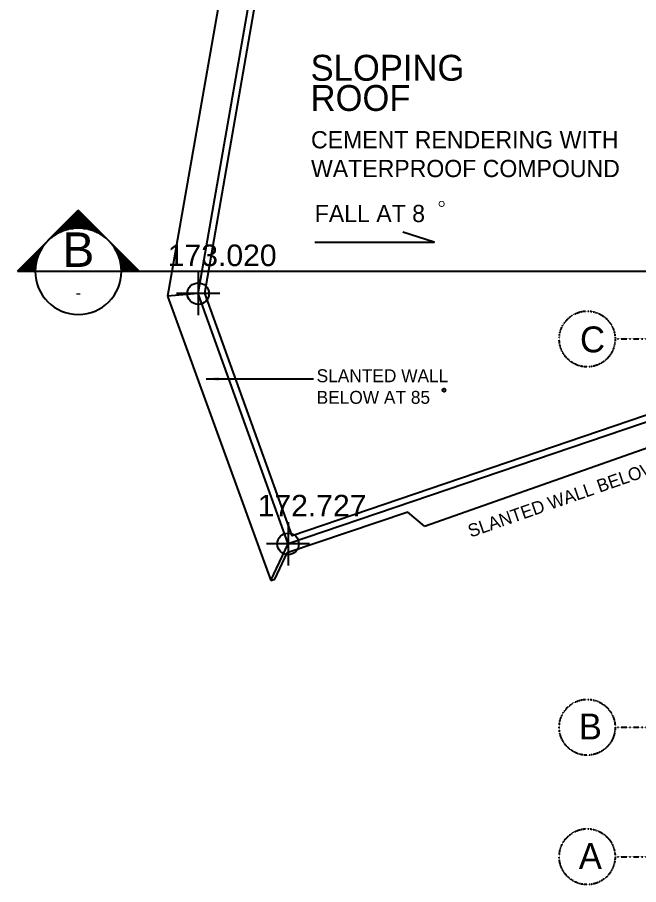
# Model space of a CAD drawing. Header units: millimetres. Extents: x 477 to 62893, y 268 to 55271.
# Drawn here: x 477 to 14886, y 9492 to 29595 of the extents above; entities that cross this region are included whole.
import ezdxf
from ezdxf.enums import TextEntityAlignment as Align

# ---------------------------------------------------------------- set-up
doc = ezdxf.new("R2010")
doc.units = ezdxf.units.MM
doc.linetypes.add('DASHDOT', pattern=[1, 0.5, -0.25, 0, -0.25])
doc.layers.get('0').update_dxf_attribs({"color": 8})
for name, color, linetype in [('DLN020__', 8, 'DASHDOT'), ('DLN032__', 8, 'Continuous'), ('DLN040__', 8, 'Continuous'), ('DLN041__', 8, 'Continuous'), ('DLN052__', 8, 'Continuous'), ('DLN210__', 8, 'Continuous'), ('LEVEL', 8, 'Continuous'), ('MARK', 8, 'Continuous')]:
    doc.layers.add(name, color=color, linetype=linetype)
doc.styles.add('ROMANS', font='swissl.ttf')
doc.styles.add('SWIS721LT450', font='swissl.ttf')
doc.styles.add('SWIS721LT750', font='swissl.ttf')
doc.styles.add('test_IAS_STRUCTURE$0$A_IAS_GRID$0$Standard', font='txt')
doc.dimstyles.new('INTDIM', dxfattribs={"dimscale": 200, "dimtxt": 2.25, "dimasz": 1.5, "dimexe": 1, "dimexo": 0, "dimgap": 1, "dimtad": 1, "dimdec": 0, "dimrnd": 1, "dimzin": 1, "dimdsep": 46, "dimtxsty": 'SWIS721LT450', "dimcen": 1, "dimclrd": 256, "dimclre": 256, "dimclrt": 256, "dimaunit": 1, "dimadec": 3, "dimazin": 0, "dimtfac": 1, "dimtdec": 0, "dimtix": 1, "dimtmove": 2, "dimatfit": 0, "dimfxl": 1, "dimtolj": 1, "dimtzin": 0, "dimarcsym": 0})

# ---------------------------------------------------------------- blocks, each defined once
blk = doc.blocks.new('*X27')
for p, q in [((56903, 54888), (56985, 54888)), ((56915, 54900), (56972, 54900)), ((56928, 54912), (56960, 54912)), ((56940, 54925), (56947, 54925)), ((56753, 54738), (57135, 54738)), ((56765, 54750), (57122, 54750)), ((56778, 54762), (57110, 54762)), ((56790, 54775), (57097, 54775)), ((56803, 54788), (57085, 54788)), ((56815, 54800), (57072, 54800)), ((56828, 54812), (57060, 54812)), ((56840, 54825), (57047, 54825)), ((56853, 54838), (57035, 54838)), ((56865, 54850), (57022, 54850)), ((56878, 54862), (57010, 54862)), ((56890, 54875), (56997, 54875)), ((56603, 54588), (56732, 54588)), ((56615, 54600), (56781, 54600)), ((56628, 54612), (56853, 54612)), ((56640, 54625), (57247, 54625)), ((56653, 54638), (57235, 54638)), ((56665, 54650), (57222, 54650)), ((56678, 54662), (57210, 54662)), ((56690, 54675), (57197, 54675)), ((56703, 54688), (57185, 54688)), ((56715, 54700), (57172, 54700)), ((56728, 54712), (57160, 54712)), ((56740, 54725), (57147, 54725)), ((57034, 54612), (57260, 54612)), ((57107, 54600), (57272, 54600)), ((57155, 54588), (57285, 54588)), ((56453, 54438), (56456, 54438)), ((56465, 54450), (56471, 54450)), ((56478, 54462), (56487, 54462)), ((56490, 54475), (56503, 54475)), ((56503, 54488), (56521, 54488)), ((56515, 54500), (56540, 54500)), ((56528, 54512), (56560, 54512)), ((56540, 54525), (56582, 54525)), ((56553, 54538), (56606, 54538)), ((56565, 54550), (56632, 54550)), ((56578, 54562), (56661, 54562)), ((56590, 54575), (56694, 54575)), ((57194, 54575), (57297, 54575)), ((57227, 54562), (57310, 54562)), ((57256, 54550), (57322, 54550)), ((57282, 54538), (57335, 54538)), ((57305, 54525), (57347, 54525)), ((57327, 54512), (57360, 54512)), ((57348, 54500), (57372, 54500)), ((57366, 54488), (57385, 54488)), ((57384, 54475), (57397, 54475)), ((57401, 54462), (57410, 54462)), ((57417, 54450), (57422, 54450)), ((57432, 54438), (57435, 54438)), ((56303, 54288), (56322, 54288)), ((56315, 54300), (56331, 54300)), ((56328, 54312), (56340, 54312)), ((56340, 54325), (56349, 54325)), ((56353, 54338), (56359, 54338)), ((56365, 54350), (56369, 54350)), ((56378, 54362), (56380, 54362)), ((56390, 54375), (56391, 54375)), ((56403, 54388), (56403, 54388)), ((56428, 54412), (56428, 54412)), ((56440, 54425), (56442, 54425)), ((57446, 54425), (57447, 54425)), ((57460, 54412), (57460, 54412)), ((57485, 54388), (57485, 54388)), ((57496, 54375), (57497, 54375)), ((57508, 54362), (57510, 54362)), ((57518, 54350), (57522, 54350)), ((57529, 54338), (57535, 54338)), ((57538, 54325), (57547, 54325)), ((57548, 54312), (57560, 54312)), ((57557, 54300), (57572, 54300)), ((57565, 54288), (57585, 54288)), ((56153, 54138), (56244, 54138)), ((56165, 54150), (56249, 54150)), ((56178, 54162), (56254, 54162)), ((56190, 54175), (56260, 54175)), ((56203, 54188), (56265, 54188)), ((56215, 54200), (56271, 54200)), ((56228, 54212), (56278, 54212)), ((56240, 54225), (56284, 54225)), ((56253, 54238), (56291, 54238)), ((56265, 54250), (56298, 54250)), ((56278, 54262), (56306, 54262)), ((56290, 54275), (56314, 54275)), ((57574, 54275), (57597, 54275)), ((57582, 54262), (57610, 54262)), ((57589, 54250), (57622, 54250)), ((57596, 54238), (57635, 54238)), ((57603, 54225), (57647, 54225)), ((57610, 54212), (57660, 54212)), ((57616, 54200), (57672, 54200)), ((57622, 54188), (57685, 54188)), ((57628, 54175), (57697, 54175)), ((57634, 54162), (57710, 54162)), ((57639, 54150), (57722, 54150)), ((57644, 54138), (57735, 54138)), ((56003, 53988), (56203, 53988)), ((56015, 54000), (56206, 54000)), ((56028, 54012), (56208, 54012)), ((56040, 54025), (56210, 54025)), ((56053, 54038), (56213, 54038)), ((56065, 54050), (56216, 54050)), ((56078, 54062), (56219, 54062)), ((56090, 54075), (56223, 54075)), ((56103, 54088), (56227, 54088)), ((56115, 54100), (56231, 54100)), ((56128, 54112), (56235, 54112)), ((56140, 54125), (56239, 54125)), ((57648, 54125), (57747, 54125)), ((57653, 54112), (57760, 54112)), ((57657, 54100), (57772, 54100)), ((57661, 54088), (57785, 54088)), ((57665, 54075), (57797, 54075)), ((57668, 54062), (57810, 54062)), ((57671, 54050), (57822, 54050)), ((57674, 54038), (57835, 54038)), ((57677, 54025), (57847, 54025)), ((57680, 54012), (57860, 54012)), ((57682, 54000), (57872, 54000)), ((57684, 53988), (57885, 53988)), ((55890, 53875), (56194, 53875)), ((55903, 53888), (56194, 53888)), ((55915, 53900), (56194, 53900)), ((55928, 53912), (56195, 53912)), ((55940, 53925), (56196, 53925)), ((55953, 53938), (56197, 53938)), ((55965, 53950), (56198, 53950)), ((55978, 53962), (56200, 53962)), ((55990, 53975), (56201, 53975)), ((57686, 53975), (57897, 53975)), ((57688, 53962), (57910, 53962)), ((57689, 53950), (57922, 53950)), ((57691, 53938), (57935, 53938)), ((57692, 53925), (57947, 53925)), ((57692, 53912), (57960, 53912)), ((57693, 53900), (57972, 53900)), ((57694, 53888), (57985, 53888)), ((57694, 53875), (57997, 53875))]:
    blk.add_line(p, q)
blk = doc.blocks.new('SECHL')
at = {"layer": 'MARK'}
for p, q in [((-3.414, 0), (-2, 1.414)), ((-0.586, 0), (-2, 1.414)), ((-3.414, 0), (0, 0))]:
    blk.add_line(p, q, dxfattribs=at)
for start, end in [(0, 180), (180, 0)]:
    blk.add_arc((-2, 0), 1, start, end, dxfattribs=at)
at = {"layer": 'MARK', "xscale": 0.001333333333604969, "yscale": 0.001333333333604969, "zscale": 0.001333333333604969}
blk.add_blockref('*X27', (-77.925, -71.824), dxfattribs=at)
at = {"layer": 'MARK', "style": 'ROMANS'}
for tag, height, p in [('SECHL1', 0.8, (-2, 0.5)), ('SECHL2', 0.267, (-2, -0.5))]:
    blk.add_attdef(tag, text='', height=height, dxfattribs=at).set_placement(p, align=Align.MIDDLE)
blk = doc.blocks.new('ELEX')
at = {"layer": 'DLN032__'}
for p, q in [((0, 0.5), (0, -0.5)), ((0.5, 0), (-0.5, 0))]:
    blk.add_line(p, q, dxfattribs=at)
blk.add_circle((0, 0), 0.25, dxfattribs=at)
at = {"layer": 'DLN032__', "style": 'ROMANS'}
blk.add_attdef('ELEX', (0.257, 0.354), '', height=0.5, dxfattribs=at)

msp = doc.modelspace()

# ---------------------------------------------------------------- linework, layer by layer
at = {"layer": 'DLN020__'}
for p, q in [((14340.2, 22139.6), (58019.4, 22139.6)), ((14340.2, 13139.6), (58019.4, 13139.6)), ((14340.2, 10139.6), (58019.4, 10139.6))]:
    msp.add_line(p, q, dxfattribs=at)
for centre in [(13692.6, 22139.6), (13692.6, 13139.6), (13692.6, 10139.6)]:
    msp.add_circle(centre, 647.6, dxfattribs=at)
at = {"layer": 'DLN040__', "const_width": 20}
msp.add_lwpolyline([(10256.9, 25271.5, 1), (10376.9, 25271.5, 1)], format="xyb", close=True, dxfattribs=at)
at = {"layer": 'DLN040__'}
msp.add_lwpolyline([(7379.8, 24380.9), (10140.6, 24380.9), (9413.8, 24616.5)], dxfattribs=at)
msp.add_circle((10374.2, 20954.1), 36.7, dxfattribs=at)
at = {"layer": 'DLN052__', "ltscale": 0.5}
msp.add_line((3106, 23709.5), (24718.6, 23709.5), dxfattribs=at)
at = {"layer": 'DLN210__'}
for p, q in [((6249.8, 36130.1), (3957.3, 23129)), ((4671.9, 23191.5), (6790.7, 35357.6)), ((4826.5, 23205), (6912.9, 35185.1)), ((4671.9, 23191.5), (3957.3, 23129)), ((3957.3, 23129), (6355, 16541.2)), ((6756.2, 17390), (4671.9, 23191.5)), ((6847.4, 17579.9), (4826.6, 23204.7)), ((17170.1, 20930.1), (6756.2, 17390)), ((17139.7, 21078.1), (6848, 17579.6)), ((9916.1, 17797.7), (19247.3, 21091.4)), ((9531, 18127), (6735.9, 17180.1)), ((9916.1, 17797.7), (9531.5, 18126.9)), ((6355.2, 16540.8), (6756.2, 17390)), ((6449.5, 16574.1), (6735.6, 17179.8)), ((6355.7, 16540.9), (6449.5, 16574.1))]:
    msp.add_line(p, q, dxfattribs=at)
for centre, start, end in [((4827, 23204.9), 170.12087, 199.7618), ((9531.2, 18126.5), 49.44198, 108.71474), ((6847.9, 17580.1), 199.7618, 288.77496), ((6736, 17179.6), 108.71474, 154.72099)]:
    msp.add_arc(centre, 0.5, start, end, dxfattribs=at)

# ---------------------------------------------------------------- block references
at = {"layer": 'DLN032__'}
ref = msp.add_blockref('ELEX', (6756.2, 17390), dxfattribs=dict(at, xscale=1000, yscale=1000, zscale=1000))
ref.add_attrib('ELEX', '172.727', (6049.6, 18027.1), dxfattribs={"layer": 'LEVEL', "height": 500, "style": 'ROMANS'})
at = {"layer": 'DLN052__', "xscale": 1000, "yscale": 1000, "zscale": 1000}
msp.add_blockref('SECHL', (3891.4, 23709.5), dxfattribs=at).add_auto_attribs({'SECHL1': 'B', 'SECHL2': '-'})
at = {"layer": 'DLN210__'}
ref = msp.add_blockref('ELEX', (4671.9, 23191.5), dxfattribs=dict(at, xscale=1000, yscale=1000, zscale=1000))
ref.add_attrib('ELEX', '173.020', (3965.3, 23828.7), dxfattribs={"layer": 'LEVEL', "height": 500, "style": 'ROMANS'})

# ---------------------------------------------------------------- texts
at = {"layer": 'DLN020__', "char_height": 600, "width": 17069.008, "attachment_point": 1, "style": 'test_IAS_STRUCTURE$0$A_IAS_GRID$0$Standard'}
for s, insert in [('C', (13526.2, 22430)), ('B', (13498.4, 13457.7)), ('A', (13498.4, 10457.7))]:
    msp.add_mtext(s, dxfattribs=dict(at, insert=insert))
at = {"layer": 'DLN040__', "style": 'SWIS721LT750'}
for s, insert, char_height, width, attachment_point in [('{\\fUnivers|b0|i0|c0|p34;FALL AT 8}', (7374.4, 24843.1), 400, 7599.697, 7), ('{\\fUnivers|b0|i0|c0|p34;SLANTED WALL BELOW AT 85}', (7417.8, 21437.3), 300, 4329.92, 1)]:
    msp.add_mtext(s, dxfattribs=dict(at, insert=insert, char_height=char_height, width=width, attachment_point=attachment_point))
at = {"layer": 'DLN040__', "insert": (10891.5, 17817.9), "char_height": 300, "width": 8492.941, "attachment_point": 1, "rotation": 19.18, "style": 'SWIS721LT750'}
msp.add_mtext('{\\fUnivers|b0|i0|c0|p34;SLANTED WALL BELOW AT 85}', dxfattribs=at)
at = {"layer": 'DLN041__', "insert": (7277.7, 27417.3), "char_height": 600, "width": 5013.851, "attachment_point": 7, "line_spacing_factor": 0.7, "style": 'SWIS721LT750'}
msp.add_mtext('{\\fUnivers|b0|i0|c0|p34;SLOPING ROOF}', dxfattribs=at)
at = {"layer": 'DLN041__', "insert": (7287.6, 25885.6), "char_height": 400, "width": 7599.697, "attachment_point": 7, "style": 'SWIS721LT750'}
msp.add_mtext('{\\fUnivers|b0|i0|c0|p34;CEMENT RENDERING WITH WATERPROOF COMPOUND}', dxfattribs=at)

# ---------------------------------------------------------------- leaders
at = {"layer": 'DLN040__'}
msp.add_leader([(4854.1, 21214.4), (7345.4, 21214.4)], dimstyle='INTDIM', override={"dimgap": 1, "dimtad": 0}, dxfattribs=at)

doc.saveas('drawing.dxf')
